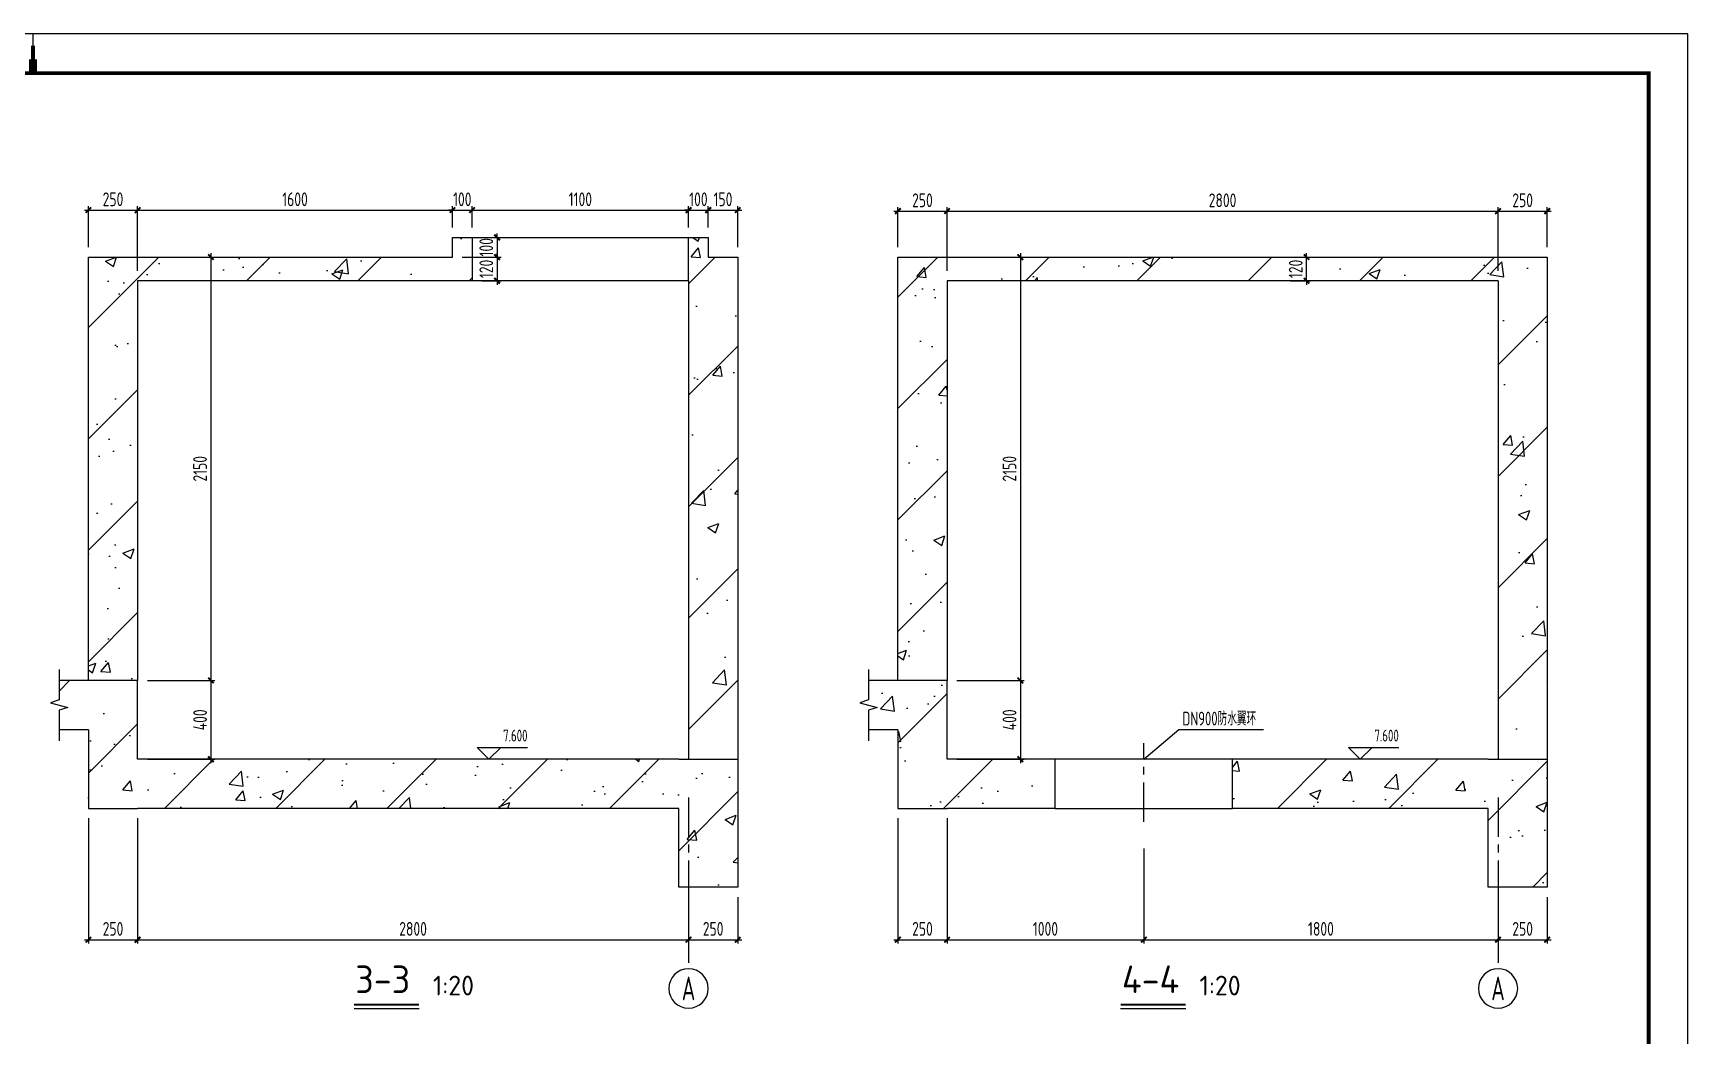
# Model space of a CAD drawing. Extents: x 665703 to 1047784, y -160603 to 92239.
# Drawn here: x 906403 to 948452, y 11857 to 37321 of the extents above; entities that cross this region are included whole.
import ezdxf
from ezdxf.enums import TextEntityAlignment as Align

# ---------------------------------------------------------------- set-up
doc = ezdxf.new("R2010")
doc.units = 0
doc.header["$LTSCALE"] = 800
doc.linetypes.add('CENTER', pattern=[2, 1.25, -0.25, 0.25, -0.25])
doc.layers.get('0').update_dxf_attribs({"linetype": 'CONTINUOUS'})
doc.layers.get('Defpoints').update_dxf_attribs({"linetype": 'CONTINUOUS'})
for name, color, linetype in [('AXIS', 4, 'CENTER'), ('DIM', 2, 'CONTINUOUS'), ('HATCH', 254, 'CONTINUOUS'), ('NUM', 7, 'CONTINUOUS'), ('TEXT', 7, 'CONTINUOUS'), ('THIN', 7, 'CONTINUOUS'), ('TK', 7, 'CONTINUOUS'), ('中粗', 3, 'CONTINUOUS'), ('细线', 7, 'CONTINUOUS')]:
    doc.layers.add(name, color=color, linetype=linetype)
doc.styles.add('TSSD_Axis', font='tssdeng.shx', dxfattribs={"width": 0.7, "bigfont": 'tssdchn.shx'})
doc.styles.add('TSSD_Dimension', font='Tssdeng.shx', dxfattribs={"width": 0.75, "bigfont": 'hztxt.shx'})
doc.styles.add('TSSD_Label', font='Tssdeng.shx', dxfattribs={"width": 0.7, "bigfont": 'hztxt.shx'})
doc.styles.add('TSSD_Norm', font='Tssdeng.shx', dxfattribs={"bigfont": 'hztxt.shx'})
doc.dimstyles.new('TSSD_20_100', dxfattribs={"dimtxt": 350, "dimasz": 100, "dimexe": 100, "dimexo": 250, "dimgap": 100, "dimtad": 1, "dimdec": 0, "dimlfac": 0.2, "dimzin": 0, "dimdsep": 46, "dimtxsty": 'TSSD_Dimension', "dimblk": 'ARCHTICK', "dimcen": 0, "dimdle": 100, "dimclrt": 7, "dimadec": 0, "dimazin": 0, "dimtfac": 1, "dimtdec": 0, "dimtix": 1, "dimtmove": 2, "dimatfit": 3, "dimldrblk": 'ARCHTICK', "dimfxl": 0, "dimtolj": 1, "dimtzin": 0, "dimarcsym": 0})
pattern_1 = [(50, (651030, 129449), (2869.04, -251.009), [300, -3300]), (355, (651030, 129449), (-555.005, 3008.769), [240, -2640]), (100.4514, (651269, 129428), (2314.038, 2757.758), [254.96, -2804.568]), (46.1842, (651030, 130249), (4268.964, -662.076), [450, -4950]), (96.6356, (651385.7, 130194), (3738.65, 3896.47), [382.44, -4206.85]), (351.1842, (651030, 130249), (3738.65, 3896.474), [360, -3960]), (21, (651430, 130049), (2387.628, -1610.476), [300, -3300]), (326, (651430, 130049), (973.26, 2900.6), [240, -2640]), (71.4514, (651629, 129914.8), (3360.89, 1290.122), [254.96, -2804.568]), (37.5, (651029.9, 129449), (48.6394, 1331.5754), [0, -2608, 0, -2680, 0, -2650]), (7.5, (651030, 129449), (1052.278, 1577.647), [0, -1528, 0, -2548, 0, -1010]), (327.5, (650137.9, 129449), (2135.2897, -90.2195), [0, -1000, 0, -3120, 0, -4140]), (317.5, (649738, 129449), (2332.745, 400.42), [0, -1300, 0, -2072, 0, -2940]), (45, (651030, 129449), (-1414.214, 1414.214), [])]

# ---------------------------------------------------------------- blocks, each defined once
blk = doc.blocks.new('_ArchTick')
at = {"color": 0, "const_width": 0.5}
blk.add_lwpolyline([(-0.71, -0.71), (0.71, 0.71)], dxfattribs=at)
blk = doc.blocks.new('*D156')
at = {"layer": 'Defpoints', "color": 0, "transparency": 16777216}
for p in [(909058, 32826), (907808, 31633), (909058, 31033)]:
    blk.add_point(p, dxfattribs=at)
at = {"layer": 'DIM', "color": 0, "lineweight": -2, "transparency": 16777216}
for p, q in [((907708, 32826), (909158, 32826)), ((907808, 31883), (907808, 32926)), ((909058, 31283), (909058, 32926))]:
    blk.add_line(p, q, dxfattribs=at)
at = {"layer": 'DIM', "color": 0, "lineweight": -2, "transparency": 16777216, "xscale": 100, "yscale": 100, "zscale": 100, "rotation": 180}
blk.add_blockref('_ArchTick', (907808, 32826), dxfattribs=at)
at = {"layer": 'DIM', "color": 0, "lineweight": -2, "transparency": 16777216, "xscale": 100, "yscale": 100, "zscale": 100}
blk.add_blockref('_ArchTick', (909058, 32826), dxfattribs=at)
at = {"layer": 'DIM', "color": 7, "transparency": 16777216, "insert": (908433, 33101), "char_height": 350, "attachment_point": 5, "style": 'TSSD_Dimension'}
blk.add_mtext('\\A1;250', dxfattribs=at)
blk = doc.blocks.new('*D157')
at = {"layer": 'Defpoints', "color": 0, "transparency": 16777216}
for p in [(917058, 32826), (917058, 32133), (909058, 31033)]:
    blk.add_point(p, dxfattribs=at)
at = {"layer": 'DIM', "color": 0, "lineweight": -2, "transparency": 16777216}
for p, q in [((908958, 32826), (917158, 32826)), ((909058, 31283), (909058, 32926)), ((917058, 32383), (917058, 32926))]:
    blk.add_line(p, q, dxfattribs=at)
at = {"layer": 'DIM', "color": 0, "lineweight": -2, "transparency": 16777216, "xscale": 100, "yscale": 100, "zscale": 100, "rotation": 180}
blk.add_blockref('_ArchTick', (909058, 32826), dxfattribs=at)
at = {"layer": 'DIM', "color": 0, "lineweight": -2, "transparency": 16777216, "xscale": 100, "yscale": 100, "zscale": 100}
blk.add_blockref('_ArchTick', (917058, 32826), dxfattribs=at)
at = {"layer": 'DIM', "color": 7, "transparency": 16777216, "insert": (913058, 33101), "char_height": 350, "attachment_point": 5, "style": 'TSSD_Dimension'}
blk.add_mtext('\\A1;1600', dxfattribs=at)
blk = doc.blocks.new('*D158')
at = {"layer": 'Defpoints', "color": 0, "transparency": 16777216}
for p in [(917558, 32826), (917058, 32133), (917558, 32133)]:
    blk.add_point(p, dxfattribs=at)
at = {"layer": 'DIM', "color": 0, "lineweight": -2, "transparency": 16777216}
for p, q in [((917058, 32826), (916958, 32826)), ((917058, 32383), (917058, 32926)), ((917058, 32826), (917558, 32826)), ((917558, 32383), (917558, 32926)), ((917558, 32826), (917658, 32826))]:
    blk.add_line(p, q, dxfattribs=at)
at = {"layer": 'DIM', "color": 0, "lineweight": -2, "transparency": 16777216, "xscale": 100, "yscale": 100, "zscale": 100}
blk.add_blockref('_ArchTick', (917058, 32826), dxfattribs=at)
at = {"layer": 'DIM', "color": 0, "lineweight": -2, "transparency": 16777216, "xscale": 100, "yscale": 100, "zscale": 100, "rotation": 180}
blk.add_blockref('_ArchTick', (917558, 32826), dxfattribs=at)
at = {"layer": 'DIM', "color": 7, "transparency": 16777216, "insert": (917308, 33101), "char_height": 350, "attachment_point": 5, "style": 'TSSD_Dimension'}
blk.add_mtext('\\A1;100', dxfattribs=at)
blk = doc.blocks.new('*D159')
at = {"layer": 'Defpoints', "color": 0, "transparency": 16777216}
for p in [(923058, 32826), (917558, 32133), (923058, 32133)]:
    blk.add_point(p, dxfattribs=at)
at = {"layer": 'DIM', "color": 0, "lineweight": -2, "transparency": 16777216}
for p, q in [((917458, 32826), (923158, 32826)), ((917558, 32383), (917558, 32926)), ((923058, 32383), (923058, 32926))]:
    blk.add_line(p, q, dxfattribs=at)
at = {"layer": 'DIM', "color": 0, "lineweight": -2, "transparency": 16777216, "xscale": 100, "yscale": 100, "zscale": 100, "rotation": 180}
blk.add_blockref('_ArchTick', (917558, 32826), dxfattribs=at)
at = {"layer": 'DIM', "color": 0, "lineweight": -2, "transparency": 16777216, "xscale": 100, "yscale": 100, "zscale": 100}
blk.add_blockref('_ArchTick', (923058, 32826), dxfattribs=at)
at = {"layer": 'DIM', "color": 7, "transparency": 16777216, "insert": (920308, 33101), "char_height": 350, "attachment_point": 5, "style": 'TSSD_Dimension'}
blk.add_mtext('\\A1;1100', dxfattribs=at)
blk = doc.blocks.new('*D160')
at = {"layer": 'Defpoints', "color": 0, "transparency": 16777216}
for p in [(923558, 32826), (923058, 32133), (923558, 32133)]:
    blk.add_point(p, dxfattribs=at)
at = {"layer": 'DIM', "color": 0, "lineweight": -2, "transparency": 16777216}
for p, q in [((923058, 32826), (922958, 32826)), ((923058, 32383), (923058, 32926)), ((923058, 32826), (923558, 32826)), ((923558, 32383), (923558, 32926)), ((923558, 32826), (923658, 32826))]:
    blk.add_line(p, q, dxfattribs=at)
at = {"layer": 'DIM', "color": 0, "lineweight": -2, "transparency": 16777216, "xscale": 100, "yscale": 100, "zscale": 100}
blk.add_blockref('_ArchTick', (923058, 32826), dxfattribs=at)
at = {"layer": 'DIM', "color": 0, "lineweight": -2, "transparency": 16777216, "xscale": 100, "yscale": 100, "zscale": 100, "rotation": 180}
blk.add_blockref('_ArchTick', (923558, 32826), dxfattribs=at)
at = {"layer": 'DIM', "color": 7, "transparency": 16777216, "insert": (923308, 33101), "char_height": 350, "attachment_point": 5, "style": 'TSSD_Dimension'}
blk.add_mtext('\\A1;100', dxfattribs=at)
blk = doc.blocks.new('*D161')
at = {"layer": 'Defpoints', "color": 0, "transparency": 16777216}
for p in [(924308, 32826), (923558, 32133), (924308, 31633)]:
    blk.add_point(p, dxfattribs=at)
at = {"layer": 'DIM', "color": 0, "lineweight": -2, "transparency": 16777216}
for p, q in [((923458, 32826), (924408, 32826)), ((923558, 32383), (923558, 32926)), ((924308, 31883), (924308, 32926))]:
    blk.add_line(p, q, dxfattribs=at)
at = {"layer": 'DIM', "color": 0, "lineweight": -2, "transparency": 16777216, "xscale": 100, "yscale": 100, "zscale": 100, "rotation": 180}
blk.add_blockref('_ArchTick', (923558, 32826), dxfattribs=at)
at = {"layer": 'DIM', "color": 0, "lineweight": -2, "transparency": 16777216, "xscale": 100, "yscale": 100, "zscale": 100}
blk.add_blockref('_ArchTick', (924308, 32826), dxfattribs=at)
at = {"layer": 'DIM', "color": 7, "transparency": 16777216, "insert": (923933, 33101), "char_height": 350, "attachment_point": 5, "style": 'TSSD_Dimension'}
blk.add_mtext('\\A1;150', dxfattribs=at)
blk = doc.blocks.new('*D162')
at = {"layer": 'Defpoints', "color": 0, "transparency": 16777216}
for p in [(929627, 32801), (928377, 31633), (929627, 31033)]:
    blk.add_point(p, dxfattribs=at)
at = {"layer": 'DIM', "color": 0, "lineweight": -2, "transparency": 16777216}
for p, q in [((928277, 32801), (929727, 32801)), ((928377, 31883), (928377, 32901)), ((929627, 31283), (929627, 32901))]:
    blk.add_line(p, q, dxfattribs=at)
at = {"layer": 'DIM', "color": 0, "lineweight": -2, "transparency": 16777216, "xscale": 100, "yscale": 100, "zscale": 100, "rotation": 180}
blk.add_blockref('_ArchTick', (928377, 32801), dxfattribs=at)
at = {"layer": 'DIM', "color": 0, "lineweight": -2, "transparency": 16777216, "xscale": 100, "yscale": 100, "zscale": 100}
blk.add_blockref('_ArchTick', (929627, 32801), dxfattribs=at)
at = {"layer": 'DIM', "color": 7, "transparency": 16777216, "insert": (929002, 33076), "char_height": 350, "attachment_point": 5, "style": 'TSSD_Dimension'}
blk.add_mtext('\\A1;250', dxfattribs=at)
blk = doc.blocks.new('*D163')
at = {"layer": 'Defpoints', "color": 0, "transparency": 16777216}
for p in [(943627, 32801), (929627, 31033), (943627, 31033)]:
    blk.add_point(p, dxfattribs=at)
at = {"layer": 'DIM', "color": 0, "lineweight": -2, "transparency": 16777216}
for p, q in [((929527, 32801), (943727, 32801)), ((929627, 31283), (929627, 32901)), ((943627, 31283), (943627, 32901))]:
    blk.add_line(p, q, dxfattribs=at)
at = {"layer": 'DIM', "color": 0, "lineweight": -2, "transparency": 16777216, "xscale": 100, "yscale": 100, "zscale": 100, "rotation": 180}
blk.add_blockref('_ArchTick', (929627, 32801), dxfattribs=at)
at = {"layer": 'DIM', "color": 0, "lineweight": -2, "transparency": 16777216, "xscale": 100, "yscale": 100, "zscale": 100}
blk.add_blockref('_ArchTick', (943627, 32801), dxfattribs=at)
at = {"layer": 'DIM', "color": 7, "transparency": 16777216, "insert": (936627, 33076), "char_height": 350, "attachment_point": 5, "style": 'TSSD_Dimension'}
blk.add_mtext('\\A1;2800', dxfattribs=at)
blk = doc.blocks.new('*D164')
at = {"layer": 'Defpoints', "color": 0, "transparency": 16777216}
for p in [(944877, 32801), (944877, 31633), (943627, 31033)]:
    blk.add_point(p, dxfattribs=at)
at = {"layer": 'DIM', "color": 0, "lineweight": -2, "transparency": 16777216}
for p, q in [((943527, 32801), (944977, 32801)), ((943627, 31283), (943627, 32901)), ((944877, 31883), (944877, 32901))]:
    blk.add_line(p, q, dxfattribs=at)
at = {"layer": 'DIM', "color": 0, "lineweight": -2, "transparency": 16777216, "xscale": 100, "yscale": 100, "zscale": 100, "rotation": 180}
blk.add_blockref('_ArchTick', (943627, 32801), dxfattribs=at)
at = {"layer": 'DIM', "color": 0, "lineweight": -2, "transparency": 16777216, "xscale": 100, "yscale": 100, "zscale": 100}
blk.add_blockref('_ArchTick', (944877, 32801), dxfattribs=at)
at = {"layer": 'DIM', "color": 7, "transparency": 16777216, "insert": (944252, 33076), "char_height": 350, "attachment_point": 5, "style": 'TSSD_Dimension'}
blk.add_mtext('\\A1;250', dxfattribs=at)
blk = doc.blocks.new('*D172')
at = {"layer": 'Defpoints', "color": 0, "transparency": 16777216}
for p in [(909058, 31633), (909058, 20883), (910920, 20883)]:
    blk.add_point(p, dxfattribs=at)
at = {"layer": 'DIM', "color": 0, "lineweight": -2, "transparency": 16777216}
for p, q in [((909308, 31633), (911020, 31633)), ((910920, 31733), (910920, 20783)), ((909308, 20883), (911020, 20883))]:
    blk.add_line(p, q, dxfattribs=at)
at = {"layer": 'DIM', "color": 0, "lineweight": -2, "transparency": 16777216, "xscale": 100, "yscale": 100, "zscale": 100}
for p, rotation in [((910920, 31633), 90), ((910920, 20883), 270)]:
    blk.add_blockref('_ArchTick', p, dxfattribs=dict(at, rotation=rotation))
at = {"layer": 'DIM', "color": 7, "transparency": 16777216, "insert": (910645, 26258), "char_height": 350, "attachment_point": 5, "rotation": 90, "style": 'TSSD_Dimension'}
blk.add_mtext('\\A1;2150', dxfattribs=at)
blk = doc.blocks.new('*D173')
at = {"layer": 'Defpoints', "color": 0, "transparency": 16777216}
for p in [(909058, 20883), (909058, 18883), (910920, 18883)]:
    blk.add_point(p, dxfattribs=at)
at = {"layer": 'DIM', "color": 0, "lineweight": -2, "transparency": 16777216}
for p, q in [((909308, 20883), (911020, 20883)), ((910920, 20983), (910920, 18783)), ((909308, 18883), (911020, 18883))]:
    blk.add_line(p, q, dxfattribs=at)
at = {"layer": 'DIM', "color": 0, "lineweight": -2, "transparency": 16777216, "xscale": 100, "yscale": 100, "zscale": 100}
for p, rotation in [((910920, 20883), 90), ((910920, 18883), 270)]:
    blk.add_blockref('_ArchTick', p, dxfattribs=dict(at, rotation=rotation))
at = {"layer": 'DIM', "color": 7, "transparency": 16777216, "insert": (910645, 19883), "char_height": 350, "attachment_point": 5, "rotation": 90, "style": 'TSSD_Dimension'}
blk.add_mtext('\\A1;400', dxfattribs=at)
blk = doc.blocks.new('*D174')
at = {"layer": 'Defpoints', "color": 0, "transparency": 16777216}
for p in [(929627, 31633), (929627, 20883), (931489, 20883)]:
    blk.add_point(p, dxfattribs=at)
at = {"layer": 'DIM', "color": 0, "lineweight": -2, "transparency": 16777216}
for p, q in [((929877, 31633), (931589, 31633)), ((931489, 31733), (931489, 20783)), ((929877, 20883), (931589, 20883))]:
    blk.add_line(p, q, dxfattribs=at)
at = {"layer": 'DIM', "color": 0, "lineweight": -2, "transparency": 16777216, "xscale": 100, "yscale": 100, "zscale": 100}
for p, rotation in [((931489, 31633), 90), ((931489, 20883), 270)]:
    blk.add_blockref('_ArchTick', p, dxfattribs=dict(at, rotation=rotation))
at = {"layer": 'DIM', "color": 7, "transparency": 16777216, "insert": (931214, 26258), "char_height": 350, "attachment_point": 5, "rotation": 90, "style": 'TSSD_Dimension'}
blk.add_mtext('\\A1;2150', dxfattribs=at)
blk = doc.blocks.new('*D175')
at = {"layer": 'Defpoints', "color": 0, "transparency": 16777216}
for p in [(929627, 20883), (929627, 18883), (931489, 18883)]:
    blk.add_point(p, dxfattribs=at)
at = {"layer": 'DIM', "color": 0, "lineweight": -2, "transparency": 16777216}
for p, q in [((929877, 20883), (931589, 20883)), ((931489, 20983), (931489, 18783)), ((929877, 18883), (931589, 18883))]:
    blk.add_line(p, q, dxfattribs=at)
at = {"layer": 'DIM', "color": 0, "lineweight": -2, "transparency": 16777216, "xscale": 100, "yscale": 100, "zscale": 100}
for p, rotation in [((931489, 20883), 90), ((931489, 18883), 270)]:
    blk.add_blockref('_ArchTick', p, dxfattribs=dict(at, rotation=rotation))
at = {"layer": 'DIM', "color": 7, "transparency": 16777216, "insert": (931214, 19883), "char_height": 350, "attachment_point": 5, "rotation": 90, "style": 'TSSD_Dimension'}
blk.add_mtext('\\A1;400', dxfattribs=at)
blk = doc.blocks.new('*D180')
at = {"layer": 'Defpoints', "color": 0, "transparency": 16777216}
for p in [(928377, 17633), (929627, 17633), (929627, 14300)]:
    blk.add_point(p, dxfattribs=at)
at = {"layer": 'DIM', "color": 0, "lineweight": -2, "transparency": 16777216}
for p, q in [((928377, 17383), (928377, 14200)), ((929627, 17383), (929627, 14200)), ((928277, 14300), (929727, 14300))]:
    blk.add_line(p, q, dxfattribs=at)
at = {"layer": 'DIM', "color": 0, "lineweight": -2, "transparency": 16777216, "xscale": 100, "yscale": 100, "zscale": 100, "rotation": 180}
blk.add_blockref('_ArchTick', (928377, 14300), dxfattribs=at)
at = {"layer": 'DIM', "color": 0, "lineweight": -2, "transparency": 16777216, "xscale": 100, "yscale": 100, "zscale": 100}
blk.add_blockref('_ArchTick', (929627, 14300), dxfattribs=at)
at = {"layer": 'DIM', "color": 7, "transparency": 16777216, "insert": (929002, 14575), "char_height": 350, "attachment_point": 5, "style": 'TSSD_Dimension'}
blk.add_mtext('\\A1;250', dxfattribs=at)
blk = doc.blocks.new('*D181')
at = {"layer": 'Defpoints', "color": 0, "transparency": 16777216}
for p in [(929627, 17633), (934627, 16864), (934627, 14300)]:
    blk.add_point(p, dxfattribs=at)
at = {"layer": 'DIM', "color": 0, "lineweight": -2, "transparency": 16777216}
for p, q in [((929627, 17383), (929627, 14200)), ((934627, 16614), (934627, 14200)), ((929527, 14300), (934727, 14300))]:
    blk.add_line(p, q, dxfattribs=at)
at = {"layer": 'DIM', "color": 0, "lineweight": -2, "transparency": 16777216, "xscale": 100, "yscale": 100, "zscale": 100, "rotation": 180}
blk.add_blockref('_ArchTick', (929627, 14300), dxfattribs=at)
at = {"layer": 'DIM', "color": 0, "lineweight": -2, "transparency": 16777216, "xscale": 100, "yscale": 100, "zscale": 100}
blk.add_blockref('_ArchTick', (934627, 14300), dxfattribs=at)
at = {"layer": 'DIM', "color": 7, "transparency": 16777216, "insert": (932127, 14575), "char_height": 350, "attachment_point": 5, "style": 'TSSD_Dimension'}
blk.add_mtext('\\A1;1000', dxfattribs=at)
blk = doc.blocks.new('*D182')
at = {"layer": 'Defpoints', "color": 0, "transparency": 16777216}
for p in [(934627, 16864), (943627, 15633), (943627, 14300)]:
    blk.add_point(p, dxfattribs=at)
at = {"layer": 'DIM', "color": 0, "lineweight": -2, "transparency": 16777216}
for p, q in [((934627, 16614), (934627, 14200)), ((943627, 15383), (943627, 14200)), ((934527, 14300), (943727, 14300))]:
    blk.add_line(p, q, dxfattribs=at)
at = {"layer": 'DIM', "color": 0, "lineweight": -2, "transparency": 16777216, "xscale": 100, "yscale": 100, "zscale": 100, "rotation": 180}
blk.add_blockref('_ArchTick', (934627, 14300), dxfattribs=at)
at = {"layer": 'DIM', "color": 0, "lineweight": -2, "transparency": 16777216, "xscale": 100, "yscale": 100, "zscale": 100}
blk.add_blockref('_ArchTick', (943627, 14300), dxfattribs=at)
at = {"layer": 'DIM', "color": 7, "transparency": 16777216, "insert": (939127, 14575), "char_height": 350, "attachment_point": 5, "style": 'TSSD_Dimension'}
blk.add_mtext('\\A1;1800', dxfattribs=at)
blk = doc.blocks.new('ts_axno')
at = {"color": 0, "linetype": 'ByBlock', "lineweight": -2}
blk.add_circle((0, 0), 0.5, dxfattribs=at)
at = {"color": 0, "linetype": 'ByBlock', "lineweight": -2, "style": 'TSSD_Axis', "width": 0.7}
blk.add_attdef('A', text='', height=0.6, dxfattribs=at).set_placement((0, 0), align=Align.MIDDLE_CENTER)
blk = doc.blocks.new('*D179')
at = {"layer": 'Defpoints', "color": 0, "transparency": 16777216}
for p in [(943627, 15633), (944877, 15633), (944877, 14300)]:
    blk.add_point(p, dxfattribs=at)
at = {"layer": 'DIM', "color": 0, "lineweight": -2, "transparency": 16777216}
for p, q in [((943627, 15383), (943627, 14200)), ((944877, 15383), (944877, 14200)), ((943527, 14300), (944977, 14300))]:
    blk.add_line(p, q, dxfattribs=at)
at = {"layer": 'DIM', "color": 0, "lineweight": -2, "transparency": 16777216, "xscale": 100, "yscale": 100, "zscale": 100, "rotation": 180}
blk.add_blockref('_ArchTick', (943627, 14300), dxfattribs=at)
at = {"layer": 'DIM', "color": 0, "lineweight": -2, "transparency": 16777216, "xscale": 100, "yscale": 100, "zscale": 100}
blk.add_blockref('_ArchTick', (944877, 14300), dxfattribs=at)
at = {"layer": 'DIM', "color": 7, "transparency": 16777216, "insert": (944252, 14575), "char_height": 350, "attachment_point": 5, "style": 'TSSD_Dimension'}
blk.add_mtext('\\A1;250', dxfattribs=at)
blk = doc.blocks.new('*D194')
at = {"layer": 'Defpoints', "color": 0, "transparency": 16777216}
for p in [(907808, 17633), (909058, 17633), (909058, 14300)]:
    blk.add_point(p, dxfattribs=at)
at = {"layer": 'DIM', "color": 0, "lineweight": -2, "transparency": 16777216}
for p, q in [((907808, 17383), (907808, 14200)), ((909058, 17383), (909058, 14200)), ((907708, 14300), (909158, 14300))]:
    blk.add_line(p, q, dxfattribs=at)
at = {"layer": 'DIM', "color": 0, "lineweight": -2, "transparency": 16777216, "xscale": 100, "yscale": 100, "zscale": 100, "rotation": 180}
blk.add_blockref('_ArchTick', (907808, 14300), dxfattribs=at)
at = {"layer": 'DIM', "color": 0, "lineweight": -2, "transparency": 16777216, "xscale": 100, "yscale": 100, "zscale": 100}
blk.add_blockref('_ArchTick', (909058, 14300), dxfattribs=at)
at = {"layer": 'DIM', "color": 7, "transparency": 16777216, "insert": (908433, 14575), "char_height": 350, "attachment_point": 5, "style": 'TSSD_Dimension'}
blk.add_mtext('\\A1;250', dxfattribs=at)
blk = doc.blocks.new('*D195')
at = {"layer": 'Defpoints', "color": 0, "transparency": 16777216}
for p in [(909058, 17633), (923058, 15633), (923058, 14300)]:
    blk.add_point(p, dxfattribs=at)
at = {"layer": 'DIM', "color": 0, "lineweight": -2, "transparency": 16777216}
for p, q in [((909058, 17383), (909058, 14200)), ((923058, 15383), (923058, 14200)), ((908958, 14300), (923158, 14300))]:
    blk.add_line(p, q, dxfattribs=at)
at = {"layer": 'DIM', "color": 0, "lineweight": -2, "transparency": 16777216, "xscale": 100, "yscale": 100, "zscale": 100, "rotation": 180}
blk.add_blockref('_ArchTick', (909058, 14300), dxfattribs=at)
at = {"layer": 'DIM', "color": 0, "lineweight": -2, "transparency": 16777216, "xscale": 100, "yscale": 100, "zscale": 100}
blk.add_blockref('_ArchTick', (923058, 14300), dxfattribs=at)
at = {"layer": 'DIM', "color": 7, "transparency": 16777216, "insert": (916058, 14575), "char_height": 350, "attachment_point": 5, "style": 'TSSD_Dimension'}
blk.add_mtext('\\A1;2800', dxfattribs=at)
blk = doc.blocks.new('*D196')
at = {"layer": 'Defpoints', "color": 0, "transparency": 16777216}
for p in [(923058, 15633), (924308, 15633), (924308, 14300)]:
    blk.add_point(p, dxfattribs=at)
at = {"layer": 'DIM', "color": 0, "lineweight": -2, "transparency": 16777216}
for p, q in [((923058, 15383), (923058, 14200)), ((924308, 15383), (924308, 14200)), ((922958, 14300), (924408, 14300))]:
    blk.add_line(p, q, dxfattribs=at)
at = {"layer": 'DIM', "color": 0, "lineweight": -2, "transparency": 16777216, "xscale": 100, "yscale": 100, "zscale": 100, "rotation": 180}
blk.add_blockref('_ArchTick', (923058, 14300), dxfattribs=at)
at = {"layer": 'DIM', "color": 0, "lineweight": -2, "transparency": 16777216, "xscale": 100, "yscale": 100, "zscale": 100}
blk.add_blockref('_ArchTick', (924308, 14300), dxfattribs=at)
at = {"layer": 'DIM', "color": 7, "transparency": 16777216, "insert": (923683, 14575), "char_height": 350, "attachment_point": 5, "style": 'TSSD_Dimension'}
blk.add_mtext('\\A1;250', dxfattribs=at)
blk = doc.blocks.new('*D202')
at = {"layer": 'Defpoints', "color": 0, "transparency": 16777216}
for p in [(938092, 31633), (938761, 31633), (938092, 31033)]:
    blk.add_point(p, dxfattribs=at)
at = {"layer": 'DIM', "color": 0, "lineweight": -2, "transparency": 16777216}
for p, q in [((938342, 31633), (938861, 31633)), ((938761, 31633), (938761, 31733)), ((938761, 31033), (938761, 31633)), ((938342, 31033), (938861, 31033)), ((938761, 31033), (938761, 30933))]:
    blk.add_line(p, q, dxfattribs=at)
at = {"layer": 'DIM', "color": 0, "lineweight": -2, "transparency": 16777216, "xscale": 100, "yscale": 100, "zscale": 100}
for p, rotation in [((938761, 31633), 270), ((938761, 31033), 90)]:
    blk.add_blockref('_ArchTick', p, dxfattribs=dict(at, rotation=rotation))
at = {"layer": 'DIM', "color": 7, "transparency": 16777216, "insert": (938486, 31333), "char_height": 350, "attachment_point": 5, "rotation": 90, "style": 'TSSD_Dimension'}
blk.add_mtext('\\A1;120', dxfattribs=at)
blk = doc.blocks.new('*D203')
at = {"layer": 'Defpoints', "color": 0, "transparency": 16777216}
for p in [(917558, 32133), (917058, 31633), (918193, 31633)]:
    blk.add_point(p, dxfattribs=at)
at = {"layer": 'DIM', "color": 0, "lineweight": -2, "transparency": 16777216}
for p, q in [((917808, 32133), (918293, 32133)), ((918193, 32133), (918193, 32233)), ((918193, 32133), (918193, 31633)), ((917308, 31633), (918293, 31633)), ((918193, 31633), (918193, 31533))]:
    blk.add_line(p, q, dxfattribs=at)
at = {"layer": 'DIM', "color": 0, "lineweight": -2, "transparency": 16777216, "xscale": 100, "yscale": 100, "zscale": 100}
for p, rotation in [((918193, 32133), 270), ((918193, 31633), 90)]:
    blk.add_blockref('_ArchTick', p, dxfattribs=dict(at, rotation=rotation))
at = {"layer": 'DIM', "color": 7, "transparency": 16777216, "insert": (917918, 31883), "char_height": 350, "attachment_point": 5, "rotation": 90, "style": 'TSSD_Dimension'}
blk.add_mtext('\\A1;100', dxfattribs=at)
blk = doc.blocks.new('*D204')
at = {"layer": 'Defpoints', "color": 0, "transparency": 16777216}
for p in [(917058, 31633), (917558, 31033), (918193, 31033)]:
    blk.add_point(p, dxfattribs=at)
at = {"layer": 'DIM', "color": 0, "lineweight": -2, "transparency": 16777216}
for p, q in [((917308, 31633), (918293, 31633)), ((918193, 31633), (918193, 31733)), ((918193, 31633), (918193, 31033)), ((917808, 31033), (918293, 31033)), ((918193, 31033), (918193, 30933))]:
    blk.add_line(p, q, dxfattribs=at)
at = {"layer": 'DIM', "color": 0, "lineweight": -2, "transparency": 16777216, "xscale": 100, "yscale": 100, "zscale": 100}
for p, rotation in [((918193, 31633), 270), ((918193, 31033), 90)]:
    blk.add_blockref('_ArchTick', p, dxfattribs=dict(at, rotation=rotation))
at = {"layer": 'DIM', "color": 7, "transparency": 16777216, "insert": (917918, 31333), "char_height": 350, "attachment_point": 5, "rotation": 90, "style": 'TSSD_Dimension'}
blk.add_mtext('\\A1;120', dxfattribs=at)
blk = doc.blocks.new('MI')
at = {"layer": 'TK'}
for points, const_width in [([(42050, 59400), (42050, 58400)], 35), ([(42050, 58400), (42050, 59100)], 100), ([(42050, 58400), (42050, 58750)], 200)]:
    blk.add_lwpolyline(points, dxfattribs=dict(at, const_width=const_width))

msp = doc.modelspace()

# ---------------------------------------------------------------- hatches: boundary and pattern name
at = {"layer": 'HATCH'}
h = msp.add_hatch(dxfattribs=at)
h.set_pattern_fill('ARMORED', color=256, scale=400, style=0)
h.set_pattern_definition(pattern_1)
h.paths.add_polyline_path([(909057.6, 31033), (917557.6, 31033), (917557.6, 32133), (917057.6, 32133), (917057.6, 31633), (907807.6, 31633), (907807.6, 20883), (909057.6, 20883)])
h = msp.add_hatch(dxfattribs=at)
h.set_pattern_fill('ARMORED', color=256, scale=400, style=0)
h.set_pattern_definition(pattern_1)
h.paths.add_polyline_path([(924307.6, 31633), (923557.6, 31633), (923557.6, 32133), (923057.6, 32133), (923057.6, 31033), (923057.6, 18883), (924307.6, 18883)])
h = msp.add_hatch(dxfattribs=at)
h.set_pattern_fill('ARMORED', color=256, scale=400, style=0)
h.set_pattern_definition(pattern_1)
h.paths.add_polyline_path([(929626.8, 31033), (943626.8, 31033), (943626.8, 18883), (944876.8, 18883), (944876.8, 31633), (928376.8, 31633), (928376.8, 20883), (929626.8, 20883)])
h = msp.add_hatch(dxfattribs=at)
h.set_pattern_fill('ARMORED', color=256, scale=400, style=0)
h.set_pattern_definition(pattern_1)
h.paths.add_polyline_path([(909057.6, 18883), (909057.6, 20883), (907807.6, 20883), (907063.3, 20883), (907063.3, 20388), (906843.3, 20318), (907283.3, 20198), (907063.3, 20128), (907063.3, 19633), (907807.6, 19633), (907807.6, 17633), (909057.6, 17633), (922807.6, 17633), (922807.6, 15633), (924307.6, 15633), (924307.6, 18883), (922807.6, 18883)])
h = msp.add_hatch(dxfattribs=at)
h.set_pattern_fill('ARMORED', color=256, scale=400, style=0)
h.set_pattern_definition(pattern_1)
h.paths.add_polyline_path([(929626.8, 18883), (929626.8, 20883), (928376.8, 20883), (927632.5, 20883), (927632.5, 20388), (927412.5, 20318), (927852.5, 20198), (927632.5, 20128), (927632.5, 19633), (928376.8, 19633), (928376.8, 17633), (929626.8, 17633), (932376.8, 17633), (932376.8, 18883)])
h = msp.add_hatch(dxfattribs=at)
h.set_pattern_fill('ARMORED', color=256, scale=400, style=0)
h.set_pattern_definition(pattern_1)
h.paths.add_polyline_path([(943376.8, 17633), (943376.8, 15633), (944876.8, 15633), (944876.8, 18883), (943376.8, 18883), (936876.8, 18883), (936876.8, 17633)])

# ---------------------------------------------------------------- linework, layer by layer
at = {"layer": 'AXIS'}
for p, q in [((934626.8, 17293.5), (934626.8, 19290.1)), ((923057.6, 17913.1), (923057.6, 13562.3)), ((943626.8, 17913.1), (943626.8, 13562.3))]:
    msp.add_line(p, q, dxfattribs=at)
at = {"layer": 'NUM'}
for points in [[(914556.9, 12648.6, 50, 50, 0), (916209.9, 12648.6, 50, 50, 0)], [(934037.5, 12648.6, 50, 50, 0), (935690.5, 12648.6, 50, 50, 0)]]:
    msp.add_lwpolyline(points, format="xyseb", dxfattribs=at)
for points in [[(914556.9, 12548.6), (916209.9, 12548.6)], [(934037.5, 12548.6), (935690.5, 12548.6)]]:
    msp.add_lwpolyline(points, dxfattribs=at)
at = {"layer": 'THIN'}
for p, q in [((917987.2, 18883), (917687.2, 19183)), ((917687.2, 19183), (918287.2, 19183)), ((917987.2, 18883), (918287.2, 19183)), ((918287.2, 19183), (918965.7, 19183)), ((940126.8, 18883), (939826.8, 19183)), ((939826.8, 19183), (940426.8, 19183)), ((940126.8, 18883), (940426.8, 19183)), ((940426.8, 19183), (941105.3, 19183)), ((917987.2, 18883), (917987.2, 18883)), ((940126.8, 18883), (940126.8, 18883))]:
    msp.add_line(p, q, dxfattribs=at)
for points in [[(907063.3, 21163), (907063.3, 20388), (906843.3, 20318), (907283.3, 20198), (907063.3, 20128), (907063.3, 19353)], [(927632.5, 21163), (927632.5, 20388), (927412.5, 20318), (927852.5, 20198), (927632.5, 20128), (927632.5, 19353)]]:
    msp.add_lwpolyline(points, dxfattribs=at)
at = {"layer": 'TK', "color": 2}
msp.add_lwpolyline([(948451.9, 37303.6), (864351.9, 37303.6), (864351.9, -22096.4), (948451.9, -22096.4)], close=True, dxfattribs=at)
at = {"layer": 'TK', "color": 2, "const_width": 100}
msp.add_lwpolyline([(866851.9, 36303.6), (947451.9, 36303.6), (947451.9, -21096.4), (866851.9, -21096.4)], close=True, dxfattribs=at)
at = {"layer": '中粗'}
for p, q in [((917057.6, 31633), (917057.6, 32133)), ((917057.6, 32133), (917557.6, 32133)), ((917557.6, 32133), (917557.6, 31033)), ((917557.6, 32133), (923057.6, 32133)), ((923057.6, 31033), (923057.6, 32133)), ((923057.6, 32133), (923557.6, 32133)), ((923557.6, 32133), (923557.6, 31633)), ((907807.6, 20883), (907807.6, 31633)), ((907807.6, 31633), (917057.6, 31633)), ((923557.6, 31633), (924307.6, 31633)), ((924307.6, 31633), (924307.6, 18883)), ((928376.8, 20883), (928376.8, 31633)), ((928376.8, 31633), (944876.8, 31633)), ((944876.8, 31633), (944876.8, 18883)), ((923057.6, 31033), (909057.6, 31033)), ((909057.6, 31033), (909057.6, 20883)), ((923057.6, 31033), (923057.6, 18883)), ((943626.8, 31033), (929626.8, 31033)), ((929626.8, 31033), (929626.8, 20883)), ((943626.8, 31033), (943626.8, 18883)), ((907807.6, 20883), (907063.3, 20883)), ((909057.6, 20883), (907807.6, 20883)), ((909057.6, 18883), (909057.6, 20883)), ((928376.8, 20883), (927632.5, 20883)), ((929626.8, 20883), (928376.8, 20883)), ((929626.8, 18883), (929626.8, 20883)), ((907807.6, 19633), (907063.3, 19633)), ((907807.6, 19633), (907807.6, 17633)), ((928376.8, 19633), (927632.5, 19633)), ((928376.8, 19633), (928376.8, 17633)), ((922807.6, 18883), (909057.6, 18883)), ((922807.6, 18883), (924307.6, 18883)), ((924307.6, 18883), (924307.6, 15633)), ((932376.8, 18883), (929626.8, 18883)), ((932376.8, 17633), (932376.8, 18883)), ((936876.8, 18883), (932376.8, 18883)), ((943376.8, 18883), (936876.8, 18883)), ((936876.8, 17633), (936876.8, 18883)), ((943376.8, 18883), (944876.8, 18883)), ((944876.8, 18883), (944876.8, 15633)), ((907807.6, 17633), (909057.6, 17633)), ((922807.6, 17633), (909057.6, 17633)), ((922807.6, 15633), (922807.6, 17633)), ((928376.8, 17633), (929626.8, 17633)), ((932376.8, 17633), (929626.8, 17633)), ((932376.8, 17633), (936876.8, 17633)), ((943376.8, 17633), (936876.8, 17633)), ((943376.8, 15633), (943376.8, 17633)), ((924307.6, 15633), (922807.6, 15633)), ((944876.8, 15633), (943376.8, 15633))]:
    msp.add_line(p, q, dxfattribs=at)
at = {"layer": '细线'}
for p, q in [((934626.8, 18883), (935518.7, 19636.9)), ((935518.7, 19636.9), (937670.6, 19636.9))]:
    msp.add_line(p, q, dxfattribs=at)

# ---------------------------------------------------------------- block references
at = {"layer": 'NUM'}
ref = msp.add_blockref('ts_axno', (923057.6, 13062.3), dxfattribs=dict(at, xscale=-1000, yscale=1000, zscale=1000, rotation=180))
ref.add_attrib('10', 'A', dxfattribs={"height": 600, "style": 'TSSD_Axis', "width": 0.666667}).set_placement((923057.6, 13062.3), align=Align.MIDDLE_CENTER)
ref = msp.add_blockref('ts_axno', (943626.8, 13062.3), dxfattribs=dict(at, xscale=-1000, yscale=1000, zscale=1000, rotation=180))
ref.add_attrib('10', 'A', dxfattribs={"height": 600, "style": 'TSSD_Axis', "width": 0.666667}).set_placement((943626.8, 13062.3), align=Align.MIDDLE_CENTER)
at = {"layer": 'TK', "color": 2}
msp.add_blockref('MI', (864351.9, -22096.4), dxfattribs=at)

# ---------------------------------------------------------------- texts
at = {"layer": 'NUM', "style": 'TSSD_Norm'}
for s, height, p in [('3-3', 700, (914589.2, 12734.8)), ('4-4', 700, (934069.8, 12734.8)), ('1:20', 500, (916559.9, 12734.8)), ('1:20', 500, (936040.5, 12734.8))]:
    msp.add_text(s, height=height, dxfattribs=at).set_placement(p, align=Align.BOTTOM_LEFT)
at = {"layer": 'TEXT', "style": 'TSSD_Norm', "width": 0.7}
msp.add_text('DN900防水翼环', height=350, dxfattribs=at).set_placement((935606.6, 19739.4))
at = {"layer": 'THIN', "style": 'TSSD_Label', "width": 0.7}
for p in [(918965.7, 19243), (941105.3, 19243)]:
    msp.add_text('7.600', height=300, dxfattribs=at).set_placement(p, align=Align.BOTTOM_RIGHT)

# ---------------------------------------------------------------- dimensions: what is measured, and where the dimension line sits
at = {"layer": 'DIM'}
for base, p1, p2, picture, middle in [((909057.6, 32825.7), (907807.6, 31633), (909057.6, 31033), '*D156', (908432.6, 33100.7)), ((917057.6, 32825.7), (909057.6, 31033), (917057.6, 32133), '*D157', (913057.6, 33100.7)), ((917557.6, 32825.7), (917057.6, 32133), (917557.6, 32133), '*D158', (917307.6, 33100.7)), ((923057.6, 32825.7), (917557.6, 32133), (923057.6, 32133), '*D159', (920307.6, 33100.7)), ((923557.6, 32825.7), (923057.6, 32133), (923557.6, 32133), '*D160', (923307.6, 33100.7)), ((924307.6, 32825.7), (923557.6, 32133), (924307.6, 31633), '*D161', (923932.6, 33100.7)), ((929626.8, 32801.5), (928376.8, 31633), (929626.8, 31033), '*D162', (929001.8, 33076.5)), ((943626.8, 32801.5), (929626.8, 31033), (943626.8, 31033), '*D163', (936626.8, 33076.5)), ((944876.8, 32801.5), (943626.8, 31033), (944876.8, 31633), '*D164', (944251.8, 33076.5)), ((909057.6, 14300.3), (907807.6, 17633), (909057.6, 17633), '*D194', (908432.6, 14575.3)), ((923057.6, 14300.3), (909057.6, 17633), (923057.6, 15633), '*D195', (916057.6, 14575.3)), ((929626.8, 14300.3), (928376.8, 17633), (929626.8, 17633), '*D180', (929001.8, 14575.3)), ((934626.8, 14300.3), (929626.8, 17633), (934626.8, 16863.5), '*D181', (932126.8, 14575.3)), ((943626.8, 14300.3), (934626.8, 16863.5), (943626.8, 15633), '*D182', (939126.8, 14575.3)), ((924307.6, 14300.3), (923057.6, 15633), (924307.6, 15633), '*D196', (923682.6, 14575.3)), ((944876.8, 14300.3), (943626.8, 15633), (944876.8, 15633), '*D179', (944251.8, 14575.3))]:
    dim = msp.add_linear_dim(base=base, p1=p1, p2=p2, dimstyle='TSSD_20_100', dxfattribs=at)
    dim.commit()
    dim.dimension.update_dxf_attribs({"geometry": picture, "text_midpoint": middle})
for base, p1, p2, picture, middle in [((918192.9, 31633), (917557.6, 32133), (917057.6, 31633), '*D203', (917917.9, 31883)), ((910919.5, 20883), (909057.6, 31633), (909057.6, 20883), '*D172', (910644.5, 26258)), ((918192.9, 31033), (917057.6, 31633), (917557.6, 31033), '*D204', (917917.9, 31333)), ((931488.8, 20883), (929626.8, 31633), (929626.8, 20883), '*D174', (931213.8, 26258)), ((938761.2, 31633), (938092.4, 31033), (938092.4, 31633), '*D202', (938486.2, 31333)), ((910919.5, 18883), (909057.6, 20883), (909057.6, 18883), '*D173', (910644.5, 19883)), ((931488.8, 18883), (929626.8, 20883), (929626.8, 18883), '*D175', (931213.8, 19883))]:
    dim = msp.add_linear_dim(base=base, p1=p1, p2=p2, angle=90, dimstyle='TSSD_20_100', dxfattribs=at)
    dim.commit()
    dim.dimension.update_dxf_attribs({"geometry": picture, "text_midpoint": middle})

doc.saveas('drawing.dxf')
